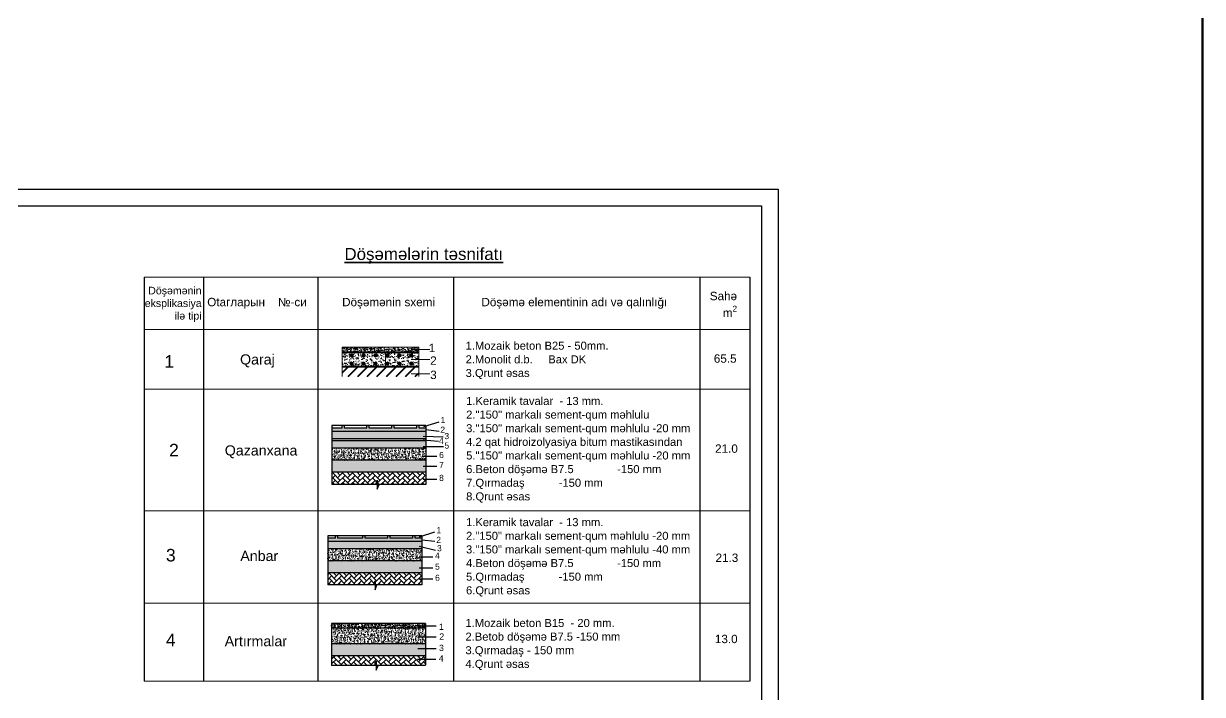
# Model space of a CAD drawing. Header units: millimetres. Extents: x 120281 to 1416367021, y -641565767 to 918373.
# Drawn here: x 1015985 to 1049906, y 663767 to 683067 of the extents above; entities that cross this region are included whole.
import ezdxf

# ---------------------------------------------------------------- set-up
doc = ezdxf.new("R2010")
doc.units = ezdxf.units.MM
for name, color, linetype, lineweight in [('Kunc stamp_n_n yaz_s__Ном._пера__7', 7, 'Continuous', 35), ('Text blocks_Ном._пера__1', 7, 'Continuous', 15), ('аракясмя', 130, 'Continuous', 20), ('перегородка', 130, 'Continuous', 20), ('размер', 90, 'Continuous', 40), ('размер 1', 6, 'Continuous', 15), ('размер2', 210, 'Continuous', 15), ('РАЗМЕРЫ', 80, 'Continuous', 9), ('стены', 32, 'Continuous', 40)]:
    doc.layers.add(name, color=color, linetype=linetype, lineweight=lineweight)
doc.styles.add('ARIAL', font='arial.ttf')
doc.styles.get("Standard").update_dxf_attribs({"font": 'arial.ttf'})
doc.styles.add('style5', font='times.ttf', dxfattribs={"height": 400})
doc.styles.add('Times New  Roman', font='times.ttf')
pattern_1 = [(37.5, (568121.09, 479100.238), (-1.6000313, 48.9413237), [0, -38.608, 0, -43.18, 0, -41.275]), (7.5, (568121.09, 479100.24), (44.952328, 71.68251), [0, -20.828, 0, -34.798, 0, -13.335]), (327.5, (568089.848, 479100.238), (79.099237, 0.1437185), [0, -12.7, 0, -45.72, 0, -59.69]), (317.5, (568089.85, 479100.24), (76.355645, 22.292932), [0, -6.35, 0, -29.972, 0, -34.29])]
pattern_2 = [(37.5, (568003.865, 480087.405), (-1.6000313, 48.9413237), [0, -38.608, 0, -43.18, 0, -41.275]), (7.5, (568003.865, 480087.405), (44.952328, 71.68251), [0, -20.828, 0, -34.798, 0, -13.335]), (327.5, (567972.623, 480087.405), (79.099237, 0.1437185), [0, -12.7, 0, -45.72, 0, -59.69]), (317.5, (567972.62, 480087.405), (76.355645, 22.292932), [0, -6.35, 0, -29.972, 0, -34.29])]
pattern_3 = [(50, (568112.26, 479116.99), (136.638502, -11.954314), [14.2875, -157.1625]), (355, (568112.26, 479116.99), (-26.43212, 143.292482), [11.43, -125.73]), (100.451, (568123.64, 479115.99), (110.206876, 131.337516), [12.1425, -133.5675]), (46.1842, (568112.26, 479155.09), (203.30928, -31.531746), [21.43125, -235.74375]), (96.6356, (568129.2, 479152.46), (178.053176, 185.56917), [18.21375, -200.35125]), (351.184, (568112.26, 479155.09), (178.05345, 185.56884), [17.145, -188.595]), (21, (568131.31, 479145.56), (113.71116, -76.69914), [14.2875, -157.1625]), (326, (568131.31, 479145.56), (46.35152, 138.140975), [11.43, -125.73]), (71.4514, (568140.78, 479139.17), (160.062368, 61.442143), [12.1425, -133.5675]), (37.5, (568112.26, 479116.987), (2.3164524, 63.416279), [0, -124.206, 0, -127.635, 0, -126.20625]), (7.5, (568112.26, 479116.99), (50.114747, 75.135431), [0, -72.771, 0, -121.3485, 0, -48.10125]), (327.5, (568069.777, 479116.987), (101.6929464, -4.296558), [0, -47.625, 0, -148.59, 0, -197.1675]), (317.5, (568050.73, 479116.99), (111.096886, 19.069868), [0, -61.9125, 0, -98.679, 0, -140.0175])]

msp = doc.modelspace()

# ---------------------------------------------------------------- hatches: boundary and pattern name
at = {"layer": 'размер', "lineweight": 25}
h = msp.add_hatch(dxfattribs=at)
h.set_pattern_fill('AR-SAND', color=0, style=0)
h.set_pattern_definition(pattern_1)
h.paths.add_polyline_path([(1027557.72384, 671335.12785), (1027557.72384, 671427.94035), (1027369.18383, 671427.94035), (1027369.18383, 671502.19035), (1027302.60895, 671502.19035), (1027302.60895, 671427.94035), (1026651.12556, 671427.94035), (1026651.12556, 671502.19035), (1026584.55068, 671502.19035), (1026584.55068, 671427.94035), (1025933.06728, 671427.94035), (1025933.06728, 671502.19035), (1025866.4924, 671502.19035), (1025866.4924, 671427.94035), (1025215.00901, 671427.94035), (1025215.00901, 671502.19035), (1025148.43413, 671502.19035), (1025148.43413, 671427.94035), (1024852.44298, 671427.94035), (1024852.44298, 671335.12785)])
h = msp.add_hatch(dxfattribs=at)
h.set_pattern_fill('AR-SAND', color=0, style=0)
h.set_pattern_definition(pattern_1)
h.paths.add_polyline_path([(1027557.72384, 671122.95802), (1027557.72384, 671335.12785), (1024852.44298, 671335.12785), (1024852.44298, 671122.95802)])
msp.add_hatch(color=0, dxfattribs=at).paths.add_polyline_path([(1027557.72384, 671062.08197), (1027557.72384, 671122.95802), (1024852.44298, 671122.95802), (1024852.44298, 671062.08197)])
h = msp.add_hatch(dxfattribs=at)
h.set_pattern_fill('AR-SAND', color=0, style=0)
h.set_pattern_definition(pattern_1)
h.paths.add_polyline_path([(1027557.72384, 670849.91214), (1027557.72384, 671062.08197), (1024852.44298, 671062.08197), (1024852.44298, 670849.91214)])
h = msp.add_hatch(dxfattribs=at)
h.set_pattern_fill('AR-CONC', color=0, scale=0.75, style=0)
h.set_pattern_definition([(50, (568121.09, 479100.24), (136.638502, -11.954314), [14.2875, -157.1625]), (355, (568121.09, 479100.24), (-26.43212, 143.292482), [11.43, -125.73]), (100.451, (568132.48, 479099.24), (110.206876, 131.337516), [12.1425, -133.5675]), (46.1842, (568121.09, 479138.34), (203.30928, -31.531746), [21.43125, -235.74375]), (96.6356, (568138.03, 479135.71), (178.053176, 185.56917), [18.21375, -200.35125]), (351.184, (568121.1, 479138.34), (178.05345, 185.56884), [17.145, -188.595]), (21, (568140.14, 479128.81), (113.71116, -76.69914), [14.2875, -157.1625]), (326, (568140.14, 479128.81), (46.35152, 138.140975), [11.43, -125.73]), (71.4514, (568149.62, 479122.42), (160.062368, 61.442143), [12.1425, -133.5675]), (37.5, (568121.09, 479100.24), (2.3164524, 63.416279), [0, -124.206, 0, -127.635, 0, -126.20625]), (7.5, (568121.09, 479100.24), (50.114747, 75.135431), [0, -72.771, 0, -121.3485, 0, -48.10125]), (327.5, (568078.61, 479100.24), (101.6929464, -4.296558), [0, -47.625, 0, -148.59, 0, -197.1675]), (317.5, (568059.56, 479100.24), (111.096886, 19.069868), [0, -61.9125, 0, -98.679, 0, -140.0175])])
h.paths.add_polyline_path([(1027557.72384, 670505.20697), (1027557.72384, 670849.91214), (1024852.44298, 670849.91214), (1024852.44298, 670505.20697)])
h = msp.add_hatch(dxfattribs=at)
h.set_pattern_fill('AR-HBONE', color=0, style=0)
h.set_pattern_definition([(45, (568107.06, 478752.79), (1e-14, 143.684098), [304.8, -101.6]), (135, (568178.9, 478824.63), (1e-14, 143.684098), [304.8, -101.6])])
h.paths.add_polyline_path([(1024852.44298, 670157.75834), (1024852.44298, 669813.63699), (1027543.68986, 669813.63699), (1027543.68986, 670157.75834)])
h = msp.add_hatch(dxfattribs=at)
h.set_pattern_fill('AR-SAND', color=0, style=0)
h.set_pattern_definition(pattern_2)
h.paths.add_polyline_path([(1027440.49882, 668166.57027), (1027440.49882, 668259.38277), (1027251.95882, 668259.38277), (1027251.95882, 668333.63277), (1027185.38394, 668333.63277), (1027185.38394, 668259.38277), (1026533.90054, 668259.38277), (1026533.90054, 668333.63277), (1026467.32566, 668333.63277), (1026467.32566, 668259.38277), (1025815.84227, 668259.38277), (1025815.84227, 668333.63277), (1025749.26738, 668333.63277), (1025749.26738, 668259.38277), (1025031.20911, 668259.38277), (1025031.20911, 668333.63277), (1024964.63423, 668333.63277), (1024964.63423, 668259.38277), (1024735.21796, 668259.38277), (1024735.21796, 668166.57027)])
h = msp.add_hatch(dxfattribs=at)
h.set_pattern_fill('AR-SAND', color=0, style=0)
h.set_pattern_definition(pattern_2)
h.paths.add_polyline_path([(1027440.49882, 667954.40044), (1027440.49882, 668166.57027), (1024735.21796, 668166.57027), (1024735.21796, 667954.40044)])
h = msp.add_hatch(dxfattribs=at)
h.set_pattern_fill('AR-CONC', color=0, scale=0.75, style=0)
h.set_pattern_definition([(50, (568003.86, 480087.4), (136.638502, -11.954314), [14.2875, -157.1625]), (355, (568003.86, 480087.4), (-26.43212, 143.292482), [11.43, -125.73]), (100.451, (568015.25, 480086.41), (110.206876, 131.337516), [12.1425, -133.5675]), (46.1842, (568003.86, 480125.5), (203.30928, -31.531746), [21.43125, -235.74375]), (96.6356, (568020.8, 480122.88), (178.053176, 185.56917), [18.21375, -200.35125]), (351.184, (568003.86, 480125.5), (178.05345, 185.56884), [17.145, -188.595]), (21, (568022.91, 480115.98), (113.71116, -76.69914), [14.2875, -157.1625]), (326, (568022.91, 480115.98), (46.35152, 138.140975), [11.43, -125.73]), (71.4514, (568032.39, 480109.59), (160.062368, 61.442143), [12.1425, -133.5675]), (37.5, (568003.865, 480087.405), (2.3164524, 63.416279), [0, -124.206, 0, -127.635, 0, -126.20625]), (7.5, (568003.865, 480087.405), (50.114747, 75.135431), [0, -72.771, 0, -121.3485, 0, -48.10125]), (327.5, (567961.383, 480087.405), (101.6929464, -4.296558), [0, -47.625, 0, -148.59, 0, -197.1675]), (317.5, (567942.33, 480087.405), (111.096886, 19.069868), [0, -61.9125, 0, -98.679, 0, -140.0175])])
h.paths.add_polyline_path([(1027440.49882, 667609.69527), (1027440.49882, 667954.40044), (1024735.21796, 667954.40044), (1024735.21796, 667609.69527)])
h = msp.add_hatch(dxfattribs=at)
h.set_pattern_fill('AR-HBONE', color=0, style=0)
h.set_pattern_definition([(45, (568003.86, 479742.7), (1e-14, 143.684098), [304.8, -101.6]), (135, (568075.71, 479814.54), (1e-14, 143.684098), [304.8, -101.6])])
h.paths.add_polyline_path([(1027440.49882, 666920.28493), (1027440.49882, 667264.9901), (1024735.21796, 667264.9901), (1024735.21796, 666920.28493)])
h = msp.add_hatch(dxfattribs=at)
h.set_pattern_fill('AR-CONC', color=0, scale=0.75, style=0)
h.set_pattern_definition(pattern_3)
h.paths.add_polyline_path([(1024843.61129, 665806.02809), (1024843.61129, 665671.02809), (1027548.89214, 665671.02809), (1027548.89214, 665806.02809)])
h = msp.add_hatch(dxfattribs=at)
h.set_pattern_fill('AR-CONC', color=0, scale=0.75, style=0)
h.set_pattern_definition(pattern_3)
h.paths.add_polyline_path([(1024843.61129, 665671.02809), (1024843.61129, 665221.70309), (1027548.89214, 665221.70309), (1027548.89214, 665671.02809)])
h = msp.add_hatch(dxfattribs=at)
h.set_pattern_fill('AR-HBONE', color=0, style=0)
h.set_pattern_definition([(45, (568134.91, 478775.1), (1e-14, 143.684098), [304.8, -101.6]), (135, (568206.75, 478846.95), (1e-14, 143.684098), [304.8, -101.6])])
h.paths.add_polyline_path([(1027548.89214, 664609.02542), (1027548.89214, 664875.89637), (1024866.26541, 664875.89637), (1024866.26541, 664609.02542)])
at = {"layer": 'размер2'}
h = msp.add_hatch(dxfattribs=at)
h.set_pattern_fill('AR-CONC', color=0, scale=0.75, style=0)
h.set_pattern_definition([(50, (639936.45, 493277.63), (136.638502, -11.954314), [14.2875, -157.1625]), (355, (639936.45, 493277.63), (-26.43212, 143.29248), [11.43, -125.73]), (100.451, (639947.84, 493276.63), (110.206876, 131.337516), [12.1425, -133.5675]), (46.1842, (639936.45, 493315.73), (203.30928, -31.531746), [21.43125, -235.74375]), (96.6356, (639953.4, 493313.1), (178.05318, 185.56917), [18.21375, -200.35125]), (351.184, (639936.45, 493315.73), (178.05345, 185.56884), [17.145, -188.595]), (21, (639955.5, 493306.21), (113.71116, -76.69914), [14.2875, -157.1625]), (326, (639955.5, 493306.2), (46.35152, 138.140975), [11.43, -125.73]), (71.4514, (639964.98, 493299.81), (160.06237, 61.442143), [12.1425, -133.5675]), (37.5, (639936.45, 493277.63), (2.3164524, 63.416279), [0, -124.206, 0, -127.635, 0, -126.20625]), (7.5, (639936.45, 493277.63), (50.114747, 75.135431), [0, -72.771, 0, -121.3485, 0, -48.10125]), (327.5, (639893.97, 493277.63), (101.6929464, -4.296558), [0, -47.625, 0, -148.59, 0, -197.1675]), (317.5, (639874.92, 493277.63), (111.096886, 19.069868), [0, -61.9125, 0, -98.679, 0, -140.0175])])
h.paths.add_polyline_path([(1025153.94642, 673761.47595), (1025153.94642, 673626.47595), (1027359.22728, 673626.47595), (1027359.22728, 673761.47595)])
h = msp.add_hatch(dxfattribs=at)
h.set_pattern_fill('AR-CONC', color=0, style=0)
h.set_pattern_definition([(50, (639936.45, 493277.63), (182.18467, -15.939086), [19.05, -209.55]), (355, (639936.45, 493277.63), (-35.24283, 191.05664), [15.24, -167.64]), (100.451, (639951.63, 493276.3), (146.9425, 175.11669), [16.19, -178.09]), (46.1842, (639936.45, 493328.43), (271.07904, -42.04233), [28.575, -314.325]), (96.6356, (639959.04, 493324.93), (237.40423, 247.42556), [24.285, -267.135]), (351.184, (639936.45, 493328.43), (237.4046, 247.42512), [22.86, -251.46]), (21, (639961.85, 493315.73), (151.61488, -102.26552), [19.05, -209.55]), (326, (639961.85, 493315.73), (61.80203, 184.18797), [15.24, -167.64]), (71.4514, (639974.48, 493307.21), (213.41649, 81.92286), [16.19, -178.09]), (37.5, (639936.45, 493277.63), (3.088603, 84.555039), [0, -165.608, 0, -170.18, 0, -168.275]), (7.5, (639936.45, 493277.63), (66.819663, 100.180575), [0, -97.028, 0, -161.798, 0, -64.135]), (327.5, (639879.81, 493277.63), (135.590595, -5.728744), [0, -63.5, 0, -198.12, 0, -262.89]), (317.5, (639854.41, 493277.63), (148.12918, 25.42649), [0, -82.55, 0, -131.572, 0, -186.69])])
h.paths.add_polyline_path([(1027359.22728, 673303.41695), (1027359.22728, 673402.68212), (1027179.17363, 673402.68212, -0.1591971392), (1027188.54618, 673373.99123, -1), (1027091.34618, 673373.99123, -0.7253320703), (1027179.17363, 673402.68212), (1027359.22728, 673402.68212), (1027359.22728, 673626.47595), (1025153.94642, 673626.47595), (1025153.94642, 673303.41695)])
h.paths.add_polyline_path([(1026501.63996, 673373.99123, -1), (1026404.43996, 673373.99123, -1)], flags=16)
h.paths.add_polyline_path([(1026158.18685, 673373.99123, -1), (1026060.98685, 673373.99123, -1)], flags=16)
h.paths.add_polyline_path([(1026845.09307, 673373.99123, -1), (1026747.89307, 673373.99123, -1)], flags=16)
h.paths.add_polyline_path([(1025814.73374, 673373.99123, -1), (1025717.53374, 673373.99123, -1)], flags=16)
h.paths.add_polyline_path([(1025471.28063, 673373.99123, -1), (1025374.08063, 673373.99123, -1)], flags=16)
h.paths.add_polyline_path([(1025153.94642, 673303.41695), (1025153.94642, 673177.15095), (1027359.22728, 673177.15095), (1027359.22728, 673303.41695)])
for points in [[(1025471.28063, 673518.93686, -1), (1025374.08063, 673518.93686, -1)], [(1025471.28063, 673285.63751, 1), (1025374.08063, 673285.63751, 1)], [(1025814.73374, 673518.93686, -1), (1025717.53374, 673518.93686, -1)], [(1025814.73374, 673285.63751, 1), (1025717.53374, 673285.63751, 1)], [(1026158.18685, 673518.93686, -1), (1026060.98685, 673518.93686, -1)], [(1026158.18685, 673285.63751, 1), (1026060.98685, 673285.63751, 1)], [(1026501.63996, 673518.93686, -1), (1026404.43996, 673518.93686, -1)], [(1026501.63996, 673285.63751, 1), (1026404.43996, 673285.63751, 1)], [(1026845.09307, 673518.93686, -1), (1026747.89307, 673518.93686, -1)], [(1026845.09307, 673285.63751, 1), (1026747.89307, 673285.63751, 1)], [(1027188.54618, 673518.93686, -1), (1027091.34618, 673518.93686, -1)], [(1027188.54618, 673285.63751, 1), (1027091.34618, 673285.63751, 1)]]:
    msp.add_hatch(color=0, dxfattribs=at).paths.add_polyline_path(points)
h = msp.add_hatch(dxfattribs=at)
h.set_pattern_fill('JIS_RC_15', color=0, scale=13)
h.set_pattern_definition([(45, (-6577359.95, 1520152.83), (-137.8858223, 137.8858223), []), (45, (-6577350.52, 1520152.83), (-137.8858223, 137.8858223), []), (45, (-6577341.1, 1520152.83), (-137.8858223, 137.8858223), [])])
h.paths.add_polyline_path([(1027359.22728, 673177.15095), (1025153.94642, 673177.15095), (1025153.94642, 672908.29446), (1027359.22728, 672908.29446)])
at = {"layer": 'РАЗМЕРЫ', "lineweight": 25}
h = msp.add_hatch(dxfattribs=at)
h.set_pattern_fill('GRAVEL', color=0, scale=7)
h.set_pattern_definition([(228.0127875, (823593.404, 456221.735), (-1422.4000001, -1600.1999999), [23.9205, -2368.13385]), (184.969741, (823577.402, 456203.955), (2133.59999916, 177.80001013), [41.04833, -4063.78342]), (132.510447, (823536.508, 456200.399), (1778.00000075, -1955.7999993), [28.94371, -2865.4306]), (267.273689, (823467.166, 456155.949), (177.80000037, 3555.99999998), [37.38032, -3700.65062]), (292.8336542, (823465.388, 456118.611), (-889.00000007, 2133.59999997), [36.65436, -3628.78654]), (357.273689, (823479.612, 456084.829), (-3555.99999998, 177.80000037), [37.38032, -3700.65062]), (37.6942405, (823516.95, 456083.051), (-2311.3999999, -1778.00000013), [49.43356, -4893.91807]), (72.2553284, (823556.066, 456113.277), (1244.60000033, 3911.5999999), [46.67037, -4620.36796]), (121.4295656, (823570.29, 456157.727), (-1422.4000002, 2311.39999988), [37.50691, -3713.1882]), (175.2363583, (823550.732, 456189.731), (1955.8, -177.8000003), [42.81993, -2098.17559]), (222.3974378, (823508.06, 456193.287), (-2133.59999993, -1955.80000007), [55.37545, -5482.17408]), (138.814075, (823643.188, 456154.17), (-1244.5999999, 1066.8000001), [18.90032, -1871.13961]), (171.4692344, (823628.964, 456166.617), (2311.40000006, -355.5999996), [35.95774, -3559.82473]), (225, (823593.4, 456171.95), (-2e-14, -177.8), [25.14465, -226.30252]), (203.1985905, (823580.958, 456193.287), (889, 355.6), [13.54089, -1340.54357]), (291.80141, (823568.512, 456187.953), (-177.8, 533.4), [19.14959, -938.33271]), (30.963757, (823575.624, 456170.173), (533.4, 355.6), [31.10238, -1005.64087]), (161.565051, (823602.294, 456186.175), (355.6, -177.8), [22.4901, -539.76287]), (16.3895403, (823465.388, 456187.953), (1778, 533.4), [31.50616, -3119.11787]), (70.346176, (823495.614, 456196.843), (-711.20000007, -1955.8), [26.43193, -2616.7551]), (293.1985905, (823602.294, 456221.735), (-355.6, 889), [27.08161, -1327.00285]), (343.6104597, (823612.962, 456196.843), (-1778.00000004, 533.39999988), [31.50616, -3119.11787]), (339.443955, (823465.388, 456077.717), (-889, 355.6), [30.38246, -1488.7414]), (294.7751406, (823493.836, 456067.049), (-889.00000106, 1955.7999995), [25.45705, -2520.25154]), (66.8014095, (823604.072, 456043.935), (355.6, 889), [27.08161, -1327.00285]), (17.3540246, (823614.74, 456068.827), (-2311.39999995, -711.20000015), [29.80479, -2950.66632]), (69.443955, (823516.95, 456043.935), (-355.6, -889), [15.19123, -1503.93263]), (101.309932, (823593.404, 456043.935), (-177.8, 711.2), [9.06602, -897.53965]), (165.963757, (823591.626, 456052.825), (533.4, -177.8), [36.65436, -696.43382]), (186.009006, (823556.066, 456061.715), (1778, 177.8000001), [33.96869, -3362.89554]), (303.690068, (823575.624, 456154.17), (-177.8, 355.6), [25.64267, -615.42435]), (353.1572266, (823589.848, 456132.835), (3022.60000002, -355.59999984), [44.76897, -4432.12063]), (60.945396, (823634.298, 456127.5), (-711.2, -1244.6), [18.30558, -1812.25746]), (90, (823643.19, 456143.5), (-177.8, 177.8), [10.668, -167.132]), (120.256437, (823552.51, 456067.049), (711.1999999, -1244.60000005), [24.70069, -2445.37585]), (48.0127875, (823540.064, 456088.385), (1422.4000001, 1600.1999999), [47.841, -2344.21335]), (0, (823572.07, 456123.94), (177.8, 177.8), [46.228, -131.572]), (325.3048465, (823618.296, 456123.945), (1778.00000067, -1244.59999904), [28.11267, -2783.15217]), (254.054604, (823641.41, 456107.943), (-177.8, -711.2), [25.88804, -1268.5155]), (207.6459754, (823634.298, 456083.051), (-3378.20000012, -1777.99999976), [42.15016, -4172.87251]), (175.4260787, (823596.96, 456063.493), (-2311.4, 177.8), [44.59206, -4414.60925])])
h.paths.add_polyline_path([(1027557.72384, 670505.20697), (1024852.44298, 670505.20697), (1024852.44298, 670160.95501), (1027557.72384, 670160.95501)])
h = msp.add_hatch(dxfattribs=at)
h.set_pattern_fill('GRAVEL', color=0, scale=7)
h.set_pattern_definition([(228.0127875, (823476.179, 453326.223), (-1422.4000001, -1600.1999999), [23.9205, -2368.13385]), (184.969741, (823460.177, 453308.443), (2133.59999916, 177.80001013), [41.04833, -4063.78342]), (132.510447, (823419.283, 453304.887), (1778.00000075, -1955.7999993), [28.94371, -2865.4306]), (267.273689, (823349.941, 453260.437), (177.80000037, 3555.99999998), [37.38032, -3700.65062]), (292.8336542, (823348.163, 453223.099), (-889.00000007, 2133.59999997), [36.65436, -3628.78654]), (357.273689, (823362.387, 453189.317), (-3555.99999998, 177.80000037), [37.38032, -3700.65062]), (37.6942405, (823399.725, 453187.539), (-2311.3999999, -1778.00000013), [49.43356, -4893.91807]), (72.2553284, (823438.841, 453217.765), (1244.60000033, 3911.5999999), [46.67037, -4620.36796]), (121.4295656, (823453.065, 453262.215), (-1422.4000002, 2311.39999988), [37.50691, -3713.1882]), (175.2363583, (823433.507, 453294.219), (1955.8, -177.8000003), [42.81993, -2098.17559]), (222.3974378, (823390.835, 453297.775), (-2133.59999993, -1955.80000007), [55.37545, -5482.17408]), (138.814075, (823525.963, 453258.659), (-1244.5999999, 1066.8000001), [18.90032, -1871.13961]), (171.4692344, (823511.739, 453271.105), (2311.40000006, -355.5999996), [35.95774, -3559.82473]), (225, (823476.18, 453276.44), (-2e-14, -177.8), [25.14465, -226.30252]), (203.1985905, (823463.733, 453297.775), (889, 355.6), [13.54089, -1340.54357]), (291.80141, (823451.287, 453292.44), (-177.8, 533.4), [19.14959, -938.33271]), (30.963757, (823458.4, 453274.66), (533.4, 355.6), [31.10238, -1005.64087]), (161.565051, (823485.07, 453290.663), (355.6, -177.8), [22.4901, -539.76287]), (16.3895403, (823348.163, 453292.441), (1778, 533.4), [31.50616, -3119.11787]), (70.346176, (823378.389, 453301.331), (-711.20000007, -1955.8), [26.43193, -2616.7551]), (293.1985905, (823485.07, 453326.223), (-355.6, 889), [27.08161, -1327.00285]), (343.6104597, (823495.737, 453301.331), (-1778.00000004, 533.39999988), [31.50616, -3119.11787]), (339.443955, (823348.163, 453182.205), (-889, 355.6), [30.38246, -1488.7414]), (294.7751406, (823376.611, 453171.537), (-889.00000106, 1955.7999995), [25.45705, -2520.25154]), (66.8014095, (823486.847, 453148.423), (355.6, 889), [27.08161, -1327.00285]), (17.3540246, (823497.515, 453173.315), (-2311.39999995, -711.20000015), [29.80479, -2950.66632]), (69.443955, (823399.725, 453148.423), (-355.6, -889), [15.19123, -1503.93263]), (101.309932, (823476.18, 453148.423), (-177.8, 711.2), [9.06602, -897.53965]), (165.963757, (823474.4, 453157.313), (533.4, -177.8), [36.65436, -696.43382]), (186.009006, (823438.841, 453166.203), (1778, 177.8000001), [33.96869, -3362.89554]), (303.690068, (823458.4, 453258.66), (-177.8, 355.6), [25.64267, -615.42435]), (353.1572266, (823472.623, 453237.323), (3022.60000002, -355.59999984), [44.76897, -4432.12063]), (60.945396, (823517.073, 453231.989), (-711.2, -1244.6), [18.30558, -1812.25746]), (90, (823525.96, 453247.99), (-177.8, 177.8), [10.668, -167.132]), (120.256437, (823435.285, 453171.537), (711.1999999, -1244.60000005), [24.70069, -2445.37585]), (48.0127875, (823422.839, 453192.873), (1422.4000001, 1600.1999999), [47.841, -2344.21335]), (0, (823454.84, 453228.43), (177.8, 177.8), [46.228, -131.572]), (325.3048465, (823501.071, 453228.433), (1778.00000067, -1244.59999904), [28.11267, -2783.15217]), (254.054604, (823524.185, 453212.43), (-177.8, -711.2), [25.88804, -1268.5155]), (207.6459754, (823517.073, 453187.539), (-3378.20000012, -1777.99999976), [42.15016, -4172.87251]), (175.4260787, (823479.735, 453167.981), (-2311.4, 177.8), [44.59206, -4414.60925])])
h.paths.add_polyline_path([(1027440.49882, 667609.69527), (1024735.21796, 667609.69527), (1024735.21796, 667265.4433), (1027440.49882, 667265.4433)])
h = msp.add_hatch(dxfattribs=at)
h.set_pattern_fill('GRAVEL', color=0, scale=7)
h.set_pattern_definition([(228.0127875, (823584.572, 450938.231), (-1422.4000001, -1600.1999999), [23.9205, -2368.13385]), (184.969741, (823568.57, 450920.451), (2133.59999916, 177.80001013), [41.04833, -4063.78342]), (132.510447, (823527.676, 450916.895), (1778.00000075, -1955.7999993), [28.94371, -2865.4306]), (267.273689, (823458.334, 450872.445), (177.80000037, 3555.99999998), [37.38032, -3700.65062]), (292.8336542, (823456.556, 450835.107), (-889.00000007, 2133.59999997), [36.65436, -3628.78654]), (357.273689, (823470.78, 450801.325), (-3555.99999998, 177.80000037), [37.38032, -3700.65062]), (37.6942405, (823508.118, 450799.547), (-2311.3999999, -1778.00000013), [49.43356, -4893.91807]), (72.2553284, (823547.234, 450829.773), (1244.60000033, 3911.5999999), [46.67037, -4620.36796]), (121.4295656, (823561.458, 450874.223), (-1422.4000002, 2311.39999988), [37.50691, -3713.1882]), (175.2363583, (823541.9, 450906.227), (1955.8, -177.8000003), [42.81993, -2098.17559]), (222.3974378, (823499.228, 450909.783), (-2133.59999993, -1955.80000007), [55.37545, -5482.17408]), (138.814075, (823634.356, 450870.667), (-1244.5999999, 1066.8000001), [18.90032, -1871.13961]), (171.4692344, (823620.132, 450883.113), (2311.40000006, -355.5999996), [35.95774, -3559.82473]), (225, (823584.57, 450888.45), (-2e-14, -177.8), [25.14465, -226.30252]), (203.1985905, (823572.126, 450909.783), (889, 355.6), [13.54089, -1340.54357]), (291.80141, (823559.68, 450904.45), (-177.8, 533.4), [19.14959, -938.33271]), (30.963757, (823566.792, 450886.67), (533.4, 355.6), [31.10238, -1005.64087]), (161.565051, (823593.46, 450902.67), (355.6, -177.8), [22.4901, -539.76287]), (16.3895403, (823456.556, 450904.449), (1778, 533.4), [31.50616, -3119.11787]), (70.346176, (823486.782, 450913.339), (-711.20000007, -1955.8), [26.43193, -2616.7551]), (293.1985905, (823593.462, 450938.23), (-355.6, 889), [27.08161, -1327.00285]), (343.6104597, (823604.13, 450913.339), (-1778.00000004, 533.39999988), [31.50616, -3119.11787]), (339.443955, (823456.556, 450794.213), (-889, 355.6), [30.38246, -1488.7414]), (294.7751406, (823485.004, 450783.545), (-889.00000106, 1955.7999995), [25.45705, -2520.25154]), (66.8014095, (823595.24, 450760.43), (355.6, 889), [27.08161, -1327.00285]), (17.3540246, (823605.908, 450785.323), (-2311.39999995, -711.20000015), [29.80479, -2950.66632]), (69.443955, (823508.118, 450760.43), (-355.6, -889), [15.19123, -1503.93263]), (101.309932, (823584.572, 450760.43), (-177.8, 711.2), [9.06602, -897.53965]), (165.963757, (823582.794, 450769.32), (533.4, -177.8), [36.65436, -696.43382]), (186.009006, (823547.234, 450778.211), (1778, 177.8000001), [33.96869, -3362.89554]), (303.690068, (823566.79, 450870.667), (-177.8, 355.6), [25.64267, -615.42435]), (353.1572266, (823581.016, 450849.331), (3022.60000002, -355.59999984), [44.76897, -4432.12063]), (60.945396, (823625.466, 450843.997), (-711.2, -1244.6), [18.30558, -1812.25746]), (90, (823634.36, 450860), (-177.8, 177.8), [10.668, -167.132]), (120.256437, (823543.678, 450783.545), (711.1999999, -1244.60000005), [24.70069, -2445.37585]), (48.0127875, (823531.232, 450804.881), (1422.4000001, 1600.1999999), [47.841, -2344.21335]), (0, (823563.24, 450840.44), (177.8, 177.8), [46.228, -131.572]), (325.3048465, (823609.464, 450840.441), (1778.00000067, -1244.59999904), [28.11267, -2783.15217]), (254.054604, (823632.578, 450824.44), (-177.8, -711.2), [25.88804, -1268.5155]), (207.6459754, (823625.466, 450799.547), (-3378.20000012, -1777.99999976), [42.15016, -4172.87251]), (175.4260787, (823588.128, 450779.989), (-2311.4, 177.8), [44.59206, -4414.60925])])
h.paths.add_polyline_path([(1027548.89214, 665221.70309), (1024843.61129, 665221.70309), (1024843.61129, 664877.45112), (1027548.89214, 664877.45112)])

# ---------------------------------------------------------------- linework, layer by layer
at = {"color": 0, "linetype": 'Continuous', "lineweight": 25, "ltscale": 100000}
for p, q in [((1027440.49882, 668166.57027, 0), (1024735.21796, 668166.57027, 0)), ((1027548.89214, 665671.02809, 0), (1024843.61129, 665671.02809, 0))]:
    msp.add_line(p, q, dxfattribs=at)
at = {"color": 0, "linetype": 'Continuous', "lineweight": 25}
for p, q in [((1027440.49882, 668166.57027, 0), (1024735.21796, 668166.57027, 0)), ((1027548.89214, 665671.02809, 0), (1024843.61129, 665671.02809, 0))]:
    msp.add_line(p, q, dxfattribs=at)
at = {"color": 3, "lineweight": 106, "elevation": 0}
msp.add_lwpolyline([(981889.52717, 918129.57513), (1049905.5886, 918129.57513), (1049905.5886, 606781.6141), (981889.52717, 606781.6141)], close=True, dxfattribs=at)
at = {"color": 0, "lineweight": 25, "elevation": 0}
for points in [[(1019450.78259, 675769.10932), (1019450.78259, 664146.00653)], [(1021159.01114, 675769.10932), (1021159.01114, 664146.00653)], [(1024453.67189, 675769.10932), (1024453.67189, 664146.00653)], [(1028352.61218, 675769.10932), (1028352.61218, 664146.00653)], [(1035441.49868, 675769.10932), (1035441.49868, 664146.00653)], [(1036884.20294, 675769.10932), (1036884.20294, 664146.00653)]]:
    msp.add_lwpolyline(points, dxfattribs=at)
at = {"layer": 'аракясмя', "color": 0, "lineweight": 25}
for p, q in [((1027482.10529, 671197.81154, 0), (1028062.84396, 671179.83333, 0)), ((1027482.10529, 670894.74608, 0), (1028069.05001, 670894.74608, 0))]:
    msp.add_line(p, q, dxfattribs=at)
at = {"layer": 'перегородка', "color": 0, "lineweight": 25}
for p, q in [((1027557.72384, 671502.19035, 0), (1024852.44298, 671502.19035, 0)), ((1024852.44298, 671502.19035, 0), (1024852.44298, 669809.7249, 0)), ((1025148.43413, 671427.94035, 0), (1024852.44298, 671427.94035, 0)), ((1027557.72384, 671335.12785, 0), (1024852.44298, 671335.12785, 0)), ((1025148.43413, 671427.94035, 0), (1025148.43413, 671502.19035, 0)), ((1025215.00901, 671427.94035, 0), (1025215.00901, 671502.19035, 0)), ((1025866.4924, 671427.94035, 0), (1025215.00901, 671427.94035, 0)), ((1025866.4924, 671427.94035, 0), (1025866.4924, 671502.19035, 0)), ((1025933.06728, 671427.94035, 0), (1025933.06728, 671502.19035, 0)), ((1026584.55068, 671427.94035, 0), (1025933.06728, 671427.94035, 0)), ((1026584.55068, 671427.94035, 0), (1026584.55068, 671502.19035, 0)), ((1026651.12556, 671427.94035, 0), (1026651.12556, 671502.19035, 0)), ((1027302.60895, 671427.94035, 0), (1026651.12556, 671427.94035, 0)), ((1027302.60895, 671427.94035, 0), (1027302.60895, 671502.19035, 0)), ((1027369.18383, 671427.94035, 0), (1027369.18383, 671502.19035, 0)), ((1027557.72384, 671427.94035, 0), (1027369.18383, 671427.94035, 0)), ((1027498.96026, 671470.60132, 0), (1027940.47188, 671609.91022, 0)), ((1027557.72384, 671502.19035, 0), (1027557.72384, 669809.7249, 0)), ((1027557.72384, 671385.27938, 0), (1027940.47188, 671340.09166, 0)), ((1027557.72384, 671122.95802, 0), (1024852.44298, 671122.95802, 0)), ((1027557.72384, 671062.08197, 0), (1024852.44298, 671062.08197, 0)), ((1027484.63493, 671091.12783, 0), (1027928.33012, 671057.27138, 0)), ((1027557.72384, 670849.91214, 0), (1024852.44298, 670849.91214, 0)), ((1027482.10529, 670621.76556, 0), (1027875.53843, 670621.76556, 0)), ((1027557.72384, 670505.20697, 0), (1024852.44298, 670505.20697, 0)), ((1027557.72384, 670505.20697, 0), (1025352.44298, 670505.20697, 0)), ((1027482.10529, 670332.68459, 0), (1027875.53843, 670332.68459, 0)), ((1027557.72384, 670160.95501, 0), (1024852.44298, 670160.95501, 0)), ((1027482.10529, 669963.44658, 0), (1027875.53843, 669963.44658, 0)), ((1027557.72384, 669809.7249, 0), (1024852.44298, 669809.7249, 0)), ((1027440.49882, 668333.63277, 0), (1024735.21796, 668333.63277, 0)), ((1024735.21796, 668333.63277, 0), (1024735.21796, 666915.80232, 0)), ((1024964.63423, 668259.38277, 0), (1024735.21796, 668259.38277, 0)), ((1024964.63423, 668259.38277, 0), (1024964.63423, 668333.63277, 0)), ((1025031.20911, 668259.38277, 0), (1025031.20911, 668333.63277, 0)), ((1025749.26738, 668259.38277, 0), (1025031.20911, 668259.38277, 0)), ((1025749.26738, 668259.38277, 0), (1025749.26738, 668333.63277, 0)), ((1025815.84227, 668259.38277, 0), (1025815.84227, 668333.63277, 0)), ((1026467.32566, 668259.38277, 0), (1025815.84227, 668259.38277, 0)), ((1026467.32566, 668259.38277, 0), (1026467.32566, 668333.63277, 0)), ((1026533.90054, 668259.38277, 0), (1026533.90054, 668333.63277, 0)), ((1027185.38394, 668259.38277, 0), (1026533.90054, 668259.38277, 0)), ((1027185.38394, 668259.38277, 0), (1027185.38394, 668333.63277, 0)), ((1027251.95882, 668259.38277, 0), (1027251.95882, 668333.63277, 0)), ((1027440.49882, 668259.38277, 0), (1027251.95882, 668259.38277, 0)), ((1027381.73524, 668302.04374, 0), (1027823.24686, 668441.35263, 0)), ((1027440.49882, 668333.63277, 0), (1027440.49882, 666915.80232, 0)), ((1027440.49882, 668166.57027, 0), (1024735.21796, 668166.57027, 0)), ((1027440.49882, 667954.40044, 0), (1024735.21796, 667954.40044, 0)), ((1027440.49882, 667954.40044, 0), (1024735.21796, 667954.40044, 0)), ((1027364.88027, 668029.25395, 0), (1027839.67328, 667920.38013, 0)), ((1027440.49882, 668216.7218, 0), (1027823.24686, 668171.53408, 0)), ((1027440.49882, 667609.69527, 0), (1024735.21796, 667609.69527, 0)), ((1027440.49882, 667609.69527, 0), (1024735.21796, 667609.69527, 0)), ((1027364.88027, 667726.25386, 0), (1027758.31341, 667726.25386, 0)), ((1027440.49882, 667264.9901, 0), (1024735.21796, 667264.9901, 0)), ((1027364.88027, 667410.10317, 0), (1027758.31341, 667410.10317, 0)), ((1027440.49882, 666915.80232, 0), (1024735.21796, 666915.80232, 0)), ((1027364.88027, 667090.94168, 0), (1027758.31341, 667090.94168, 0)), ((1027548.89214, 665806.02809, 0), (1024843.61129, 665806.02809, 0)), ((1024843.61129, 665806.02809, 0), (1024843.61129, 664602.78865, 0)), ((1027548.89214, 665671.02809, 0), (1024843.61129, 665671.02809, 0)), ((1027328.56225, 665736.79784, 0), (1027859.69699, 665736.79784, 0)), ((1027548.89214, 665806.02809, 0), (1027548.89214, 664605.05296, 0)), ((1027548.89214, 665221.70309, 0), (1024843.61129, 665221.70309, 0)), ((1027328.56225, 665422.42857, 0), (1027859.69699, 665422.42857, 0)), ((1027548.89214, 664875.89637, 0), (1024843.61129, 664875.89637, 0)), ((1027328.56225, 665084.31755, 0), (1027859.69699, 665084.31755, 0)), ((1027548.89214, 664602.78865, 0), (1024843.61129, 664602.78865, 0)), ((1027320.56864, 664782.24161, 0), (1027851.70338, 664782.24161, 0))]:
    msp.add_line(p, q, dxfattribs=at)
at = {"layer": 'размер 1', "color": 0, "lineweight": 30, "elevation": 0}
for points in [[(997335.03511, 678301.37318), (1037698.14611, 678301.37318), (1037698.14611, 649758.88755), (997335.03511, 649758.88755)], [(999257.08802, 677820.85995), (1037217.63288, 677820.85995), (1037217.63288, 650239.40077), (999257.08802, 650239.40077)]]:
    msp.add_lwpolyline(points, close=True, dxfattribs=at)
at = {"layer": 'размер2', "color": 0}
for p, q in [((1019450.78259, 675769.10932, 0), (1036884.20294, 675769.10932, 0)), ((1021159.01114, 675769.10932, 0), (1021159.01114, 674269.574, 0)), ((1024453.67189, 675769.10932, 0), (1024453.67189, 674269.574, 0)), ((1028352.61218, 675769.10932, 0), (1028352.61218, 674269.574, 0)), ((1035441.49868, 675769.10932, 0), (1035441.49868, 674269.574, 0)), ((1019450.78259, 674269.574, 0), (1036884.20294, 674269.574, 0)), ((1019450.78259, 674269.574, 0), (1036884.20294, 674269.574, 0)), ((1019450.78259, 674269.574, 0), (1036884.20294, 674269.574, 0)), ((1025153.94642, 672908.29446, 0), (1025153.94642, 673761.47595, 0)), ((1027359.22728, 673761.47595, 0), (1025153.94642, 673761.47595, 0)), ((1027138.89738, 673692.24571, 0), (1027670.03212, 673692.24571, 0)), ((1027359.22728, 673761.47595, 0), (1027359.22728, 672908.29446, 0)), ((1027359.22728, 673626.47595, 0), (1025153.94642, 673626.47595, 0)), ((1027359.22728, 673626.47595, 0), (1025153.94642, 673626.47595, 0)), ((1027359.22728, 673626.47595, 0), (1025153.94642, 673626.47595, 0)), ((1025153.94642, 673589.51113, 0), (1027359.22728, 673589.51113, 0)), ((1026397.33562, 673589.51113, 0), (1026397.33562, 673215.06324, 0)), ((1027138.89738, 673402.68212, 0), (1027670.03212, 673402.68212, 0)), ((1025153.94642, 673215.06324, 0), (1027359.22728, 673215.06324, 0)), ((1027359.22728, 673177.15095, 0), (1025153.94642, 673177.15095, 0)), ((1027138.89738, 672992.30707, 0), (1027670.03212, 672992.30707, 0)), ((1019450.78259, 672544.65848, 0), (1036884.20294, 672544.65848, 0)), ((1019450.78259, 669046.14818, 0), (1036884.20294, 669046.14818, 0)), ((1019450.78259, 669046.14818, 0), (1036884.20294, 669046.14818, 0)), ((1019450.78259, 666393.11473, 0), (1036884.20294, 666393.11473, 0)), ((1019450.78259, 664146.00653, 0), (1036884.20294, 664146.00653, 0))]:
    msp.add_line(p, q, dxfattribs=at)
for centre in [(1025422.68063, 673518.93686, 0), (1025422.68063, 673285.63751, 0), (1025766.13374, 673518.93686, 0), (1025766.13374, 673285.63751, 0), (1026109.58685, 673518.93686, 0), (1026109.58685, 673285.63751, 0), (1026453.03996, 673518.93686, 0), (1026453.03996, 673285.63751, 0), (1026796.49307, 673518.93686, 0), (1026796.49307, 673285.63751, 0), (1027139.94618, 673518.93686, 0), (1027139.94618, 673285.63751, 0)]:
    msp.add_circle(centre, 48.6, dxfattribs=at)
at = {"layer": 'РАЗМЕРЫ', "color": 0, "lineweight": 25, "elevation": 0}
for points in [[(1026120.57082, 669809.7249), (1026161.18222, 669925.85148), (1026161.18222, 669669.24275), (1026214.58019, 669809.7249)], [(1026057.95695, 666915.80232), (1026098.56835, 667031.9289), (1026098.56835, 666775.32017), (1026151.96632, 666915.80232)], [(1026089.92902, 664602.78865), (1026130.54042, 664718.91523), (1026130.54042, 664462.3065), (1026183.9384, 664602.78865)]]:
    msp.add_lwpolyline(points, dxfattribs=at)

# ---------------------------------------------------------------- texts
at = {"layer": 'Kunc stamp_n_n yaz_s__Ном._пера__7', "color": 0, "linetype": 'Continuous', "insert": (1027499.70766, 676385.38793, 0), "char_height": 347.8367198, "width": 20932.583193, "attachment_point": 5, "line_spacing_factor": 1.049432, "style": 'Times New  Roman'}
msp.add_mtext('{\\fArial|b0|i0|c238|p34;\\LDöşəmələrin təsnifatı}', dxfattribs=at)
at = {"layer": 'Text blocks_Ном._пера__1', "color": 0, "linetype": 'Continuous', "lineweight": 25, "char_height": 230.3205591, "width": 9788.0360805, "attachment_point": 4, "line_spacing_factor": 1.021551, "style": 'ARIAL'}
for s, insert in [('{\\fArial|b0|i0|c238|p34;1.Mozaik beton B25 - 50mm.\\P2.Monolit d.b.     Bax DK\\P3.Qrunt əsas}', (1028704.29124, 673375.7133, 0)), ('{\\fArial|b0|i0|c238|p34;1.Keramik tavalar  - 13 mm.\\P2."150" markalı sement-qum məhlulu \\P3."150" markalı sement-qum məhlulu -20 mm\\P4.2 qat hidroizolyasiya bitum mastikasından\\P5."150" markalı sement-qum məhlulu -20 mm\\P6.Beton döşəmə B7.5              -150 mm\\P7.Qırmadaş           -150 mm\\P8.Qrunt əsas}', (1028719.64746, 670804.94183, 0)), ('{\\fArial|b0|i0|c238|p34;1.Keramik tavalar  - 13 mm.\\P2."150" markalı sement-qum məhlulu -20 mm\\P3."150" markalı sement-qum məhlulu -40 mm\\P4.Beton döşəmə B7.5              -150 mm\\P5.Qırmadaş           -150 mm\\P6.Qrunt əsas}', (1028716.35181, 667710.19398, 0)), ('{\\fArial|b0|i0|c238|p34;1.Mozaik beton B15  - 20 mm.\\P2.Betob döşəmə B7.5 -150 mm\\P3.Qırmadaş - 150 mm\\P4.Qrunt əsas}', (1028700.28551, 665202.19188, 0))]:
    msp.add_mtext(s, dxfattribs=dict(at, insert=insert))
at = {"layer": 'аракясмя', "color": 0, "lineweight": 25}
for s, height, p in [('1', 175, (1027983.0175, 671572.95768, 0)), ('2', 175, (1027977.44093, 671294.1754, 0)), ('4', 175, (1027935.81422, 670975.6731, 0)), ('3', 175, (1028093.76312, 671111.40266, 0)), ('5', 175, (1028095.85987, 670839.17071, 0)), ('6', 175, (1027942.03077, 670566.19018, 0)), ('7', 175, (1027942.03077, 670277.10921, 0)), ('8', 175, (1027942.03077, 669907.87121, 0)), ('1', 175, (1027865.79248, 668404.40009, 0)), ('2', 175, (1027860.21591, 668125.61781, 0)), ('3', 175, (1027880.75854, 667887.03056, 0)), ('4', 175, (1027824.80575, 667670.67848, 0)), ('5', 175, (1027824.80575, 667354.52779, 0)), ('6', 175, (1027824.80575, 667035.3663, 0)), ('1', 180, (1027938.19553, 665624.37404, 0)), ('3', 180, (1027939.90072, 665014.20084, 0)), ('2', 180, (1027947.49048, 665342.54191, 0)), ('4', 180, (1027931.90711, 664712.1249, 0))]:
    msp.add_text(s, height=height, dxfattribs=at).set_placement(p)
at = {"layer": 'стены', "color": 0, "attachment_point": 3, "style": 'style5'}
for s, width, gutter_width, insert, char_height in [('{\\fArial|b0|i0|c204|p34;D\\fArial|b0|i0|c238|p34;öşəmənin \\Peksplikasiya\\Pilə tipi}', 3062.5614, 1497.72821, (1021108.29362, 675493.86904, 0), 217.4701366), ('{\\fArial (Azeri Lat)|b0|i0|c204|p34;Оtагларын    №-си}', 3389.9048555, 1657.81367, (1024133.73806, 675175.36376, 0), 240.7145443), ('{\\fArial|b0|i0|c204|p34;D\\fArial|b0|i0|c238|p34;öşəmənin sxemi}', 3389.9048555, 1657.81367, (1027823.25093, 675175.36376, 0), 240.7145443), ('{\\fArial|b0|i0|c204|p34;D\\fArial|b0|i0|c238|p34;öşəmə elementinin adı və qalınlığı}', 5607.6868098, 1657.81367, (1034504.94382, 675175.36376, 0), 240.7145443), ('\\A1;{\\fArial|b0|i0|c204|p34;Sah\\fArial|b0|i0|c238|p34;ə\\Pm\\H0.7x;\\S2^ ;}', 3389.9048555, 1657.81367, (1036515.56114, 675349.41619, 0), 240.7145443), ('\\A1;{\\fArial|b0|i0|c238|p34;1}', 3389.9048555, 1657.81367, (1027827.60025, 673856.39521, 0), 240.7145443), ('{\\fArial (Azeri Lat)|b0|i0|c204|p34;1}', 5084.8572832, 2486.7205, (1020317.99703, 673529.22931, 0), 361.0718165), ('{\\fArial (Azeri Lat)|b0|i0|c204|p34;Qaraj}', 4119.7074119, 2014.71945, (1023212.87993, 673550.68789, 0), 292.5372642), ('\\A1;{\\fArial|b0|i0|c238|p34;2}', 3389.9048555, 1657.81367, (1027872.05275, 673490.71732, 0), 240.7145443), ('\\A1;{\\fArial|b0|i0|c238|p34;65.5}', 3389.9048555, 1657.81367, (1036501.05902, 673550.58058, 0), 240.7145443), ('\\A1;{\\fArial|b0|i0|c238|p34;3}', 3389.9048555, 1657.81367, (1027872.05275, 673080.34227, 0), 240.7145443), ('{\\fArial (Azeri Lat)|b0|i0|c204|p34;2}', 5084.8572832, 2486.7205, (1020452.32, 670976.15369, 0), 361.0718165), ('\\A1;{\\fArial|b0|i0|c238|p34;21.0}', 3389.9048555, 1657.81367, (1036537.31119, 670959.0587, 0), 240.7145443), ('{\\fArial (Azeri Lat)|b0|i0|c204|p34;Qazanxana}', 4119.7074119, 2014.71945, (1023863.95538, 670932.82033, 0), 292.5372642), ('{\\fArial (Azeri Lat)|b0|i0|c204|p34;3}', 5084.8572832, 2486.7205, (1020361.27221, 667953.43677, 0), 361.0718165), ('{\\fArial (Azeri Lat)|b0|i0|c204|p34;Anbar}', 4119.7074119, 2014.71945, (1023312.49208, 667897.91808, 0), 292.5372642), ('\\A1;{\\fArial|b0|i0|c238|p34;21.3}', 3389.9048555, 1657.81367, (1036550.72346, 667818.63224, 0), 240.7145443), ('{\\fArial (Azeri Lat)|b0|i0|c204|p34;4}', 5084.8572832, 2486.7205, (1020361.27221, 665512.91939, 0), 361.0718165), ('{\\fArial|b0|i0|c204|p34;Art\\fArial|b0|i0|c238|p34;ırmalar}', 4119.7074119, 2014.71945, (1023565.60678, 665445.20939, 0), 292.5372642), ('\\A1;{\\fArial|b0|i0|c238|p34;13.0}', 3389.9048555, 1657.81367, (1036531.18806, 665482.546, 0), 240.7145443)]:
    msp.add_mtext_dynamic_manual_height_columns(s, width=width, gutter_width=gutter_width, heights=[0], dxfattribs=dict(at, insert=insert, char_height=char_height))

doc.saveas('drawing.dxf')
